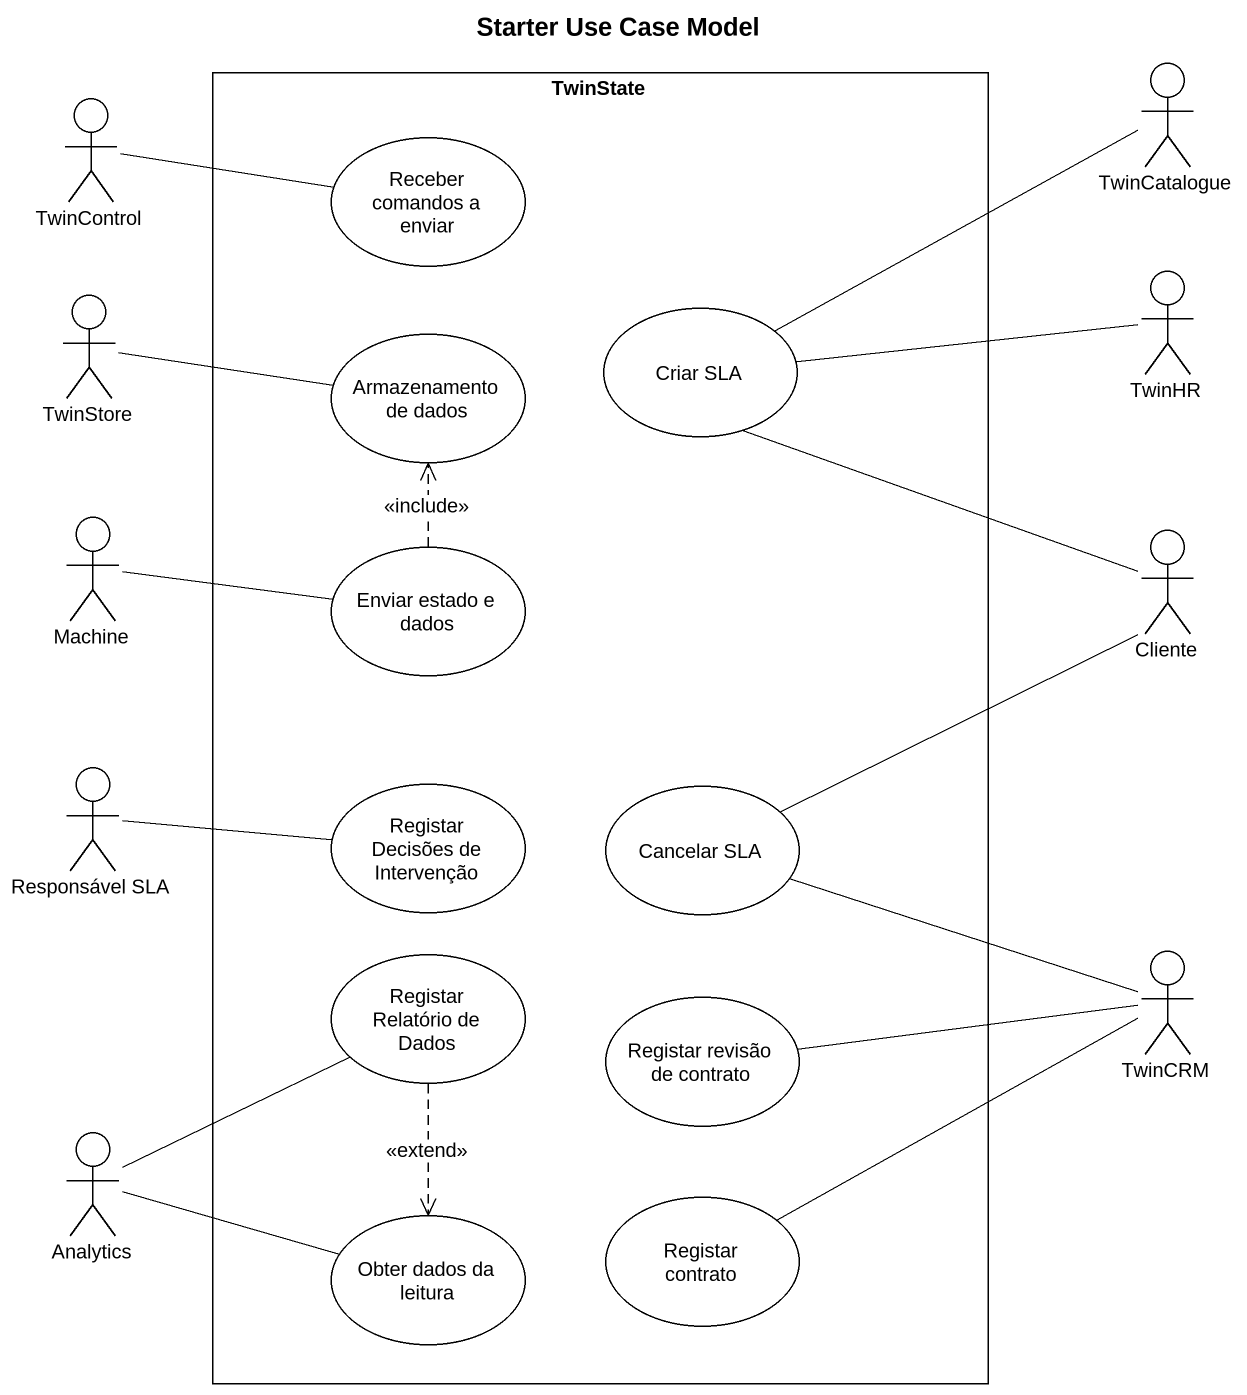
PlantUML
@startuml
title Starter Use Case Model
rectangle TwinState {
  usecase "Receber comandos a enviar" as Receber_comandos_a_enviar
  usecase "Criar SLA" as Criar_SLA
  usecase "Armazenamento de dados" as Armazenamento_de_dados
  usecase "Enviar estado e dados" as Enviar_estado_e_dados
  usecase "Registar Decisões de Intervenção" as Registar_Decisões_de
  usecase "Cancelar SLA" as Cancelar_SLA
  usecase "Registar Relatório de Dados" as Registar_Relatório_de_Dados
  usecase "Registar revisão de contrato" as Registar_revisão_de_contrato
  usecase "Obter dados da leitura" as Obter_dados_da_leitura
  usecase "Registar contrato" as Registar_contrato
}
actor TwinCatalogue
actor TwinControl
actor TwinStore
actor TwinHR
actor Machine
actor Cliente
actor "Responsável SLA" as Responsável_SLA
actor TwinCRM
actor Analytics
TwinCatalogue -left- Criar_SLA
Receber_comandos_a_enviar -left- TwinControl
TwinStore -right- Armazenamento_de_dados
TwinHR -left- Criar_SLA
Machine -right- Enviar_estado_e_dados
Enviar_estado_e_dados .up.> Armazenamento_de_dados : <<include>>
Cliente -left- Criar_SLA
Cliente -left- Cancelar_SLA
Responsável_SLA -right- Registar_Decisões_de
Registar_Relatório_de_Dados ..> Obter_dados_da_leitura : <<extend>>
TwinCRM -left- Cancelar_SLA
TwinCRM -left- Registar_contrato
Registar_revisão_de_contrato -right- TwinCRM
Analytics -right- Registar_Relatório_de_Dados
Analytics -right- Obter_dados_da_leitura
@enduml
